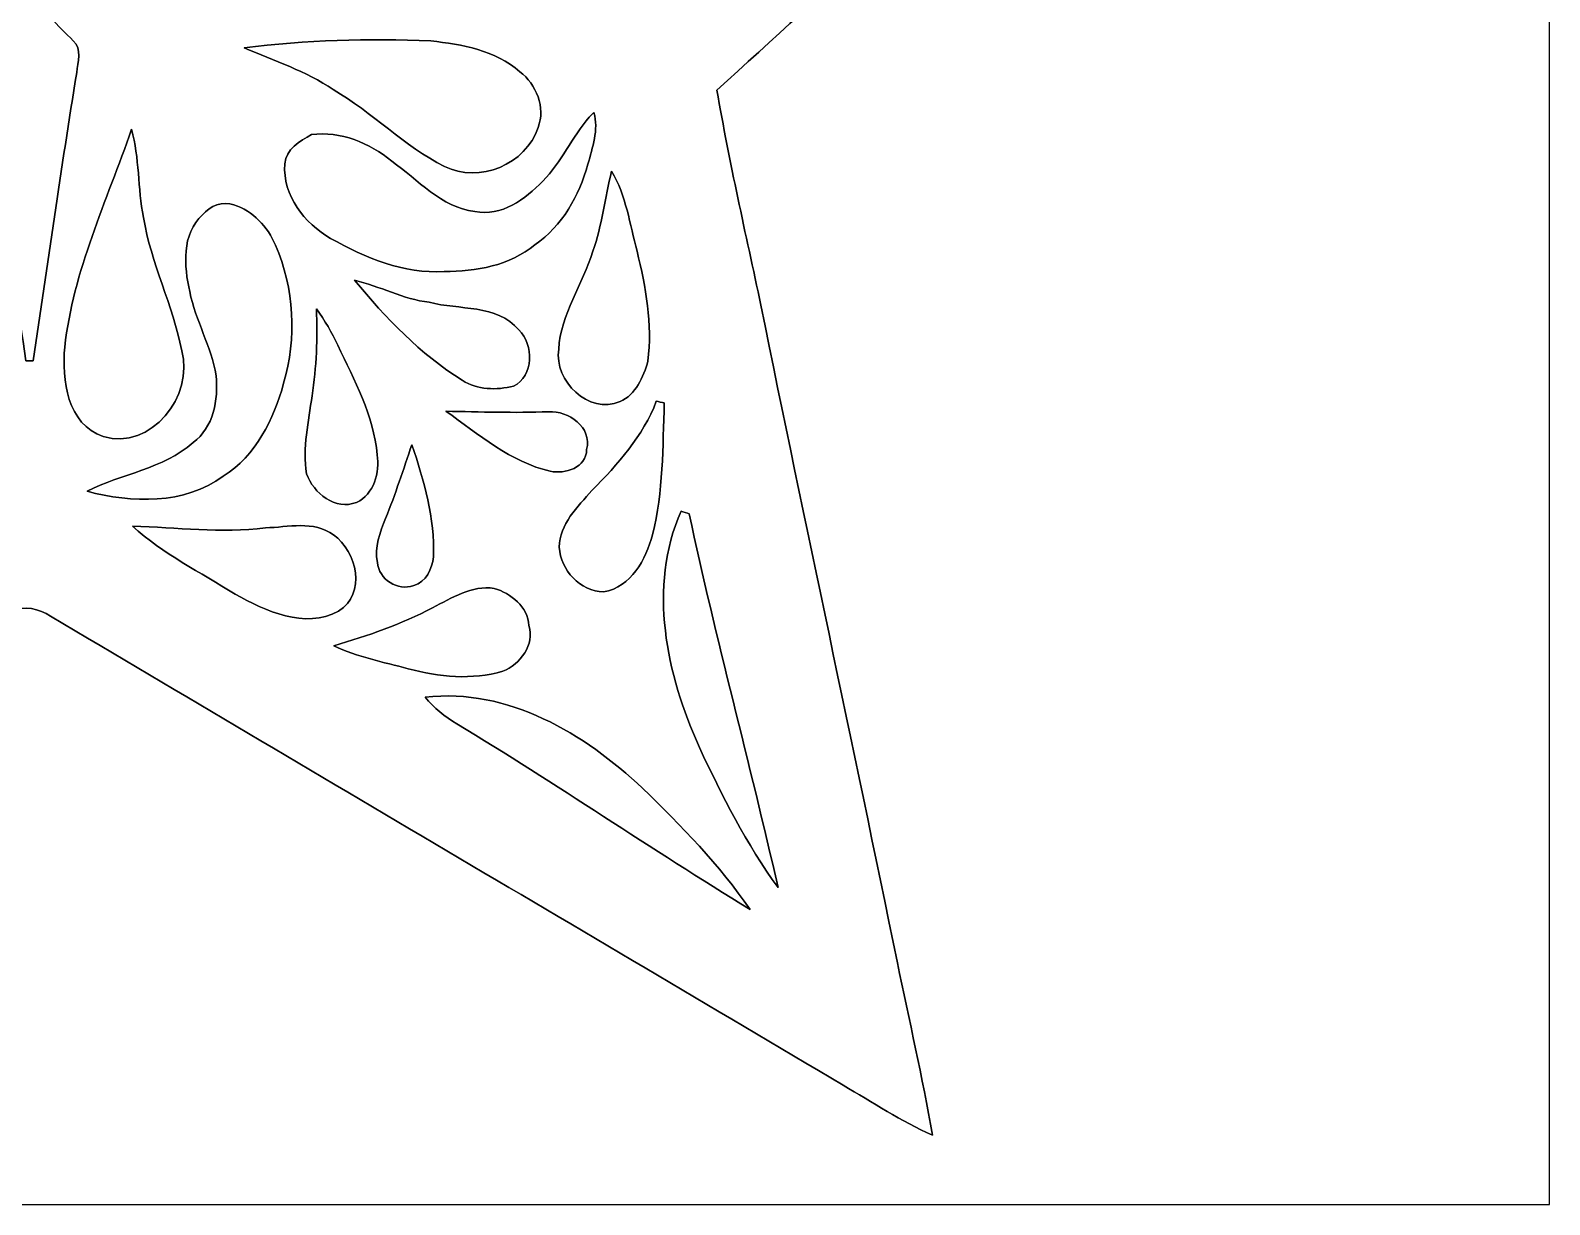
# Model space of a CAD drawing. Header units: centimetres. Extents: x -16.8 to 16.8, y -16.7 to 16.7.
# Drawn here: x 0.29 to 16.77, y -16.67 to -3.93 of the extents above; entities that cross this region are included whole.
import ezdxf

# ---------------------------------------------------------------- set-up
doc = ezdxf.new("R2010")
doc.units = ezdxf.units.CM
doc.header["$MEASUREMENT"] = 0
doc.layers.add('Layer 1', color=7, linetype='Continuous')

msp = doc.modelspace()

# ---------------------------------------------------------------- linework, layer by layer
at = {"layer": 'Layer 1', "color": 7}
for points, knots in [([(-16.77458, 16.66875), (-16.77458, 16.66875), (16.77458, 16.66875), (16.77458, 16.66875), (16.77458, 16.66875), (16.77458, 16.66875), (16.77458, -16.66875), (16.77458, -16.66875), (16.77458, -16.66875), (16.77458, -16.66875), (-16.77458, -16.66875), (-16.77458, -16.66875), (-16.77458, -16.66875), (-16.77458, -16.66875), (-16.77458, 16.66875), (-16.77458, 16.66875), (-16.77458, 16.66875), (-16.77458, 16.66875), (-16.77458, 16.66875), (-16.77458, 16.66875)], [0, 0, 0, 0, 0.16666667, 0.16666667, 0.16666667, 0.16666667, 0.33333333, 0.33333333, 0.33333333, 0.33333333, 0.5, 0.5, 0.5, 0.5, 0.66666667, 0.66666667, 0.66666667, 0.66666667, 1, 1, 1, 1]), ([(0.1778, 14.78562), (-1.30986, 11.36685), (-2.79929, 7.94773), (-4.2799, 4.52543), (-4.2799, 4.52543), (-4.34411, 4.34481), (-4.57729, 4.35998), (-4.72793, 4.3307), (-4.72793, 4.3307), (-8.35307, 3.95076), (-11.97681, 3.55529), (-15.6016, 3.17288), (-15.6016, 3.17288), (-15.39134, 2.90089), (-15.11088, 2.69416), (-14.86359, 2.4578), (-14.86359, 2.4578), (-12.31265, 0.11254), (-9.76524, -2.23661), (-7.21043, -4.57764), (-7.21043, -4.57764), (-7.42456, -5.79332), (-7.7149, -6.99488), (-7.94985, -8.20702), (-7.94985, -8.20702), (-8.47654, -10.77666), (-9.03676, -13.33994), (-9.54476, -15.9131), (-9.54476, -15.9131), (-9.01524, -15.66686), (-8.53158, -15.33525), (-8.02323, -15.05021), (-8.02323, -15.05021), (-5.32024, -13.44612), (-2.61267, -11.84875), (0.09102, -10.24502), (0.09102, -10.24502), (0.21943, -10.15471), (0.38594, -10.21045), (0.50835, -10.28524), (0.50835, -10.28524), (3.3722, -11.98704), (6.24452, -13.67402), (9.10837, -15.37476), (9.10837, -15.37476), (9.42975, -15.55715), (9.73702, -15.7674), (10.07745, -15.91416), (10.07745, -15.91416), (9.96915, -15.28727), (9.82592, -14.66744), (9.69716, -14.04479), (9.69716, -14.04479), (9.21173, -11.66566), (8.69844, -9.29252), (8.21584, -6.91339), (8.21584, -6.91339), (8.05215, -6.13657), (7.87224, -5.36293), (7.73994, -4.58011), (7.73994, -4.58011), (10.15506, -2.38231), (12.54689, -0.15804), (14.95284, 2.0507), (14.95284, 2.0507), (15.33701, 2.43522), (15.78504, 2.75519), (16.13182, 3.17676), (16.13182, 3.17676), (12.47846, 3.57823), (8.82297, 3.96134), (5.16855, 4.35222), (5.16855, 4.35222), (5.05213, 4.37409), (4.87574, 4.36457), (4.82459, 4.50286), (4.82459, 4.50286), (3.31435, 7.98124), (1.80552, 11.46104), (0.28646, 14.93591), (0.28646, 14.93591), (0.248, 14.88722), (0.20814, 14.8396), (0.1778, 14.78562)], [0, 0, 0, 0, 0.04545455, 0.04545455, 0.04545455, 0.04545455, 0.09090909, 0.09090909, 0.09090909, 0.09090909, 0.13636364, 0.13636364, 0.13636364, 0.13636364, 0.18181818, 0.18181818, 0.18181818, 0.18181818, 0.22727273, 0.22727273, 0.22727273, 0.22727273, 0.27272727, 0.27272727, 0.27272727, 0.27272727, 0.31818182, 0.31818182, 0.31818182, 0.31818182, 0.36363636, 0.36363636, 0.36363636, 0.36363636, 0.40909091, 0.40909091, 0.40909091, 0.40909091, 0.45454545, 0.45454545, 0.45454545, 0.45454545, 0.5, 0.5, 0.5, 0.5, 0.54545455, 0.54545455, 0.54545455, 0.54545455, 0.59090909, 0.59090909, 0.59090909, 0.59090909, 0.63636364, 0.63636364, 0.63636364, 0.63636364, 0.68181818, 0.68181818, 0.68181818, 0.68181818, 0.72727273, 0.72727273, 0.72727273, 0.72727273, 0.77272727, 0.77272727, 0.77272727, 0.77272727, 0.81818182, 0.81818182, 0.81818182, 0.81818182, 0.86363636, 0.86363636, 0.86363636, 0.86363636, 0.90909091, 0.90909091, 0.90909091, 0.90909091, 1, 1, 1, 1]), ([(0.30762, -3.50838), (0.41698, -3.71757), (0.58808, -3.88161), (0.75494, -4.0453), (0.75494, -4.0453), (0.85831, -4.13209), (0.79763, -4.27778), (0.79269, -4.39067), (0.79269, -4.39067), (0.62371, -5.43101), (0.47554, -6.47488), (0.32067, -7.51769), (0.32067, -7.51769), (0.30092, -7.51734), (0.26106, -7.51734), (0.2413, -7.51699), (0.2413, -7.51699), (0.07479, -6.3881), (-0.07761, -5.25674), (-0.22613, -4.12503), (-0.22613, -4.12503), (0.01658, -3.98251), (0.16686, -3.74368), (0.30762, -3.50838)], [0, 0, 0, 0, 0.14285714, 0.14285714, 0.14285714, 0.14285714, 0.28571429, 0.28571429, 0.28571429, 0.28571429, 0.42857143, 0.42857143, 0.42857143, 0.42857143, 0.57142857, 0.57142857, 0.57142857, 0.57142857, 0.71428571, 0.71428571, 0.71428571, 0.71428571, 1, 1, 1, 1]), ([(2.60773, -4.12115), (3.27942, -4.03543), (3.95852, -4.02061), (4.63515, -4.04671), (4.63515, -4.04671), (4.97417, -4.08446), (5.33612, -4.14831), (5.60141, -4.3815), (5.60141, -4.3815), (5.7785, -4.51767), (5.88504, -4.77026), (5.7979, -4.98581), (5.7979, -4.98581), (5.6702, -5.38692), (5.15796, -5.59611), (4.78296, -5.40879), (4.78296, -5.40879), (4.34411, -5.1876), (4.00085, -4.82036), (3.57681, -4.57518), (3.57681, -4.57518), (3.27942, -4.37303), (2.93441, -4.26332), (2.60773, -4.12115)], [0, 0, 0, 0, 0.14285714, 0.14285714, 0.14285714, 0.14285714, 0.28571429, 0.28571429, 0.28571429, 0.28571429, 0.42857143, 0.42857143, 0.42857143, 0.42857143, 0.57142857, 0.57142857, 0.57142857, 0.57142857, 0.71428571, 0.71428571, 0.71428571, 0.71428571, 1, 1, 1, 1]), ([(6.35388, -4.87292), (6.36658, -4.86057), (6.39198, -4.83553), (6.40468, -4.82318), (6.40468, -4.82318), (6.4576, -5.01121), (6.3881, -5.20277), (6.34012, -5.3848), (6.34012, -5.3848), (6.24417, -5.72452), (6.06178, -6.05437), (5.76474, -6.25722), (5.76474, -6.25722), (5.4924, -6.48476), (5.12551, -6.54861), (4.78084, -6.54685), (4.78084, -6.54685), (4.34269, -6.57613), (3.92077, -6.39939), (3.54718, -6.18843), (3.54718, -6.18843), (3.26355, -6.0265), (3.02507, -5.72206), (3.05012, -5.38021), (3.05012, -5.38021), (3.05999, -5.22111), (3.21733, -5.13327), (3.33904, -5.06201), (3.33904, -5.06201), (3.66042, -5.02285), (3.96557, -5.15373), (4.21076, -5.35058), (4.21076, -5.35058), (4.49756, -5.5499), (4.74274, -5.85399), (5.11175, -5.89562), (5.11175, -5.89562), (5.39962, -5.95595), (5.66208, -5.76333), (5.84906, -5.56683), (5.84906, -5.56683), (6.05331, -5.36328), (6.16797, -5.09094), (6.35388, -4.87292)], [0, 0, 0, 0, 0.08333333, 0.08333333, 0.08333333, 0.08333333, 0.16666667, 0.16666667, 0.16666667, 0.16666667, 0.25, 0.25, 0.25, 0.25, 0.33333333, 0.33333333, 0.33333333, 0.33333333, 0.41666667, 0.41666667, 0.41666667, 0.41666667, 0.5, 0.5, 0.5, 0.5, 0.58333333, 0.58333333, 0.58333333, 0.58333333, 0.66666667, 0.66666667, 0.66666667, 0.66666667, 0.75, 0.75, 0.75, 0.75, 0.83333333, 0.83333333, 0.83333333, 0.83333333, 1, 1, 1, 1]), ([(1.38642, -5.00556), (1.47602, -5.31566), (1.45309, -5.6448), (1.51659, -5.96053), (1.51659, -5.96053), (1.59738, -6.45795), (1.83762, -6.91374), (1.93216, -7.40763), (1.93216, -7.40763), (2.07045, -7.89587), (1.59561, -8.49136), (1.08091, -8.33861), (1.08091, -8.33861), (0.68968, -8.20737), (0.6283, -7.71807), (0.66287, -7.36671), (0.66287, -7.36671), (0.75318, -6.54121), (1.12042, -5.78309), (1.38642, -5.00556)], [0, 0, 0, 0, 0.16666667, 0.16666667, 0.16666667, 0.16666667, 0.33333333, 0.33333333, 0.33333333, 0.33333333, 0.5, 0.5, 0.5, 0.5, 0.66666667, 0.66666667, 0.66666667, 0.66666667, 1, 1, 1, 1]), ([(6.59659, -5.45994), (6.75428, -5.72276), (6.79344, -6.03497), (6.87246, -6.32636), (6.87246, -6.32636), (6.96701, -6.71513), (7.04215, -7.11976), (6.99029, -7.52052), (6.99029, -7.52052), (6.94337, -7.69056), (6.85694, -7.88458), (6.68761, -7.95937), (6.68761, -7.95937), (6.34612, -8.10154), (5.97147, -7.73642), (6.02227, -7.3914), (6.02227, -7.3914), (6.04414, -7.00793), (6.28297, -6.68726), (6.39339, -6.32883), (6.39339, -6.32883), (6.49393, -6.04696), (6.52392, -5.74851), (6.59659, -5.45994)], [0, 0, 0, 0, 0.14285714, 0.14285714, 0.14285714, 0.14285714, 0.28571429, 0.28571429, 0.28571429, 0.28571429, 0.42857143, 0.42857143, 0.42857143, 0.42857143, 0.57142857, 0.57142857, 0.57142857, 0.57142857, 0.71428571, 0.71428571, 0.71428571, 0.71428571, 1, 1, 1, 1]), ([(2.159, -5.93372), (2.23732, -5.8353), (2.37737, -5.77991), (2.49908, -5.82401), (2.49908, -5.82401), (2.70404, -5.89421), (2.86561, -6.06213), (2.94781, -6.2611), (2.94781, -6.2611), (3.15454, -6.72783), (3.18135, -7.27075), (3.03777, -7.7597), (3.03777, -7.7597), (2.93088, -8.15199), (2.73579, -8.54393), (2.38196, -8.76829), (2.38196, -8.76829), (1.96003, -9.07909), (1.38924, -9.05898), (0.90417, -8.93163), (0.90417, -8.93163), (1.28023, -8.73866), (1.72861, -8.69174), (2.05493, -8.40387), (2.05493, -8.40387), (2.27683, -8.23912), (2.33257, -7.93715), (2.3047, -7.67786), (2.3047, -7.67786), (2.25425, -7.36036), (2.08139, -7.0806), (2.0193, -6.76592), (2.0193, -6.76592), (1.95651, -6.49041), (1.92722, -6.14186), (2.159, -5.93372)], [0, 0, 0, 0, 0.1, 0.1, 0.1, 0.1, 0.2, 0.2, 0.2, 0.2, 0.3, 0.3, 0.3, 0.3, 0.4, 0.4, 0.4, 0.4, 0.5, 0.5, 0.5, 0.5, 0.6, 0.6, 0.6, 0.6, 0.7, 0.7, 0.7, 0.7, 0.8, 0.8, 0.8, 0.8, 1, 1, 1, 1]), ([(3.80612, -6.64281), (4.08199, -6.70595), (4.33352, -6.84918), (4.61821, -6.88093), (4.61821, -6.88093), (4.93959, -6.96983), (5.35199, -6.89716), (5.58976, -7.18114), (5.58976, -7.18114), (5.75416, -7.34236), (5.75204, -7.68068), (5.53367, -7.79251), (5.53367, -7.79251), (5.34952, -7.83378), (5.13821, -7.83661), (4.97522, -7.72795), (4.97522, -7.72795), (4.52155, -7.44432), (4.14655, -7.05132), (3.80612, -6.64281)], [0, 0, 0, 0, 0.16666667, 0.16666667, 0.16666667, 0.16666667, 0.33333333, 0.33333333, 0.33333333, 0.33333333, 0.5, 0.5, 0.5, 0.5, 0.66666667, 0.66666667, 0.66666667, 0.66666667, 1, 1, 1, 1]), ([(3.39337, -6.95396), (3.48439, -7.07637), (3.56164, -7.20831), (3.62444, -7.34766), (3.62444, -7.34766), (3.80541, -7.7276), (4.01355, -8.10754), (4.05342, -8.53475), (4.05342, -8.53475), (4.07882, -8.72631), (4.01955, -8.96479), (3.8294, -9.05193), (3.8294, -9.05193), (3.59974, -9.14329), (3.36197, -8.95103), (3.28683, -8.74289), (3.28683, -8.74289), (3.23956, -8.45891), (3.30906, -8.17598), (3.3461, -7.89587), (3.3461, -7.89587), (3.39549, -7.58437), (3.40572, -7.26828), (3.39337, -6.95396)], [0, 0, 0, 0, 0.14285714, 0.14285714, 0.14285714, 0.14285714, 0.28571429, 0.28571429, 0.28571429, 0.28571429, 0.42857143, 0.42857143, 0.42857143, 0.42857143, 0.57142857, 0.57142857, 0.57142857, 0.57142857, 0.71428571, 0.71428571, 0.71428571, 0.71428571, 1, 1, 1, 1]), ([(4.79919, -8.06415), (5.17031, -8.06909), (5.54108, -8.08355), (5.91256, -8.06909), (5.91256, -8.06909), (6.12987, -8.0585), (6.38669, -8.23348), (6.32566, -8.48007), (6.32566, -8.48007), (6.32389, -8.67516), (6.09318, -8.74995), (5.93161, -8.71361), (5.93161, -8.71361), (5.49839, -8.61766), (5.15303, -8.3118), (4.79919, -8.06415)], [0, 0, 0, 0, 0.2, 0.2, 0.2, 0.2, 0.4, 0.4, 0.4, 0.4, 0.6, 0.6, 0.6, 0.6, 1, 1, 1, 1]), ([(7.08166, -7.95549), (7.10318, -7.95972), (7.14657, -7.96819), (7.16844, -7.97242), (7.16844, -7.97242), (7.15116, -8.45044), (7.15786, -8.93551), (7.04039, -9.40259), (7.04039, -9.40259), (6.96736, -9.67317), (6.81249, -9.96774), (6.5091, -10.02312), (6.5091, -10.02312), (6.25651, -10.01854), (6.04132, -9.78641), (6.02827, -9.53876), (6.02827, -9.53876), (6.03038, -9.28546), (6.22864, -9.10096), (6.38351, -8.92281), (6.38351, -8.92281), (6.66327, -8.63671), (6.93808, -8.33579), (7.08166, -7.95549)], [0, 0, 0, 0, 0.14285714, 0.14285714, 0.14285714, 0.14285714, 0.28571429, 0.28571429, 0.28571429, 0.28571429, 0.42857143, 0.42857143, 0.42857143, 0.42857143, 0.57142857, 0.57142857, 0.57142857, 0.57142857, 0.71428571, 0.71428571, 0.71428571, 0.71428571, 1, 1, 1, 1]), ([(4.42983, -8.4261), (4.5593, -8.81874), (4.68171, -9.22443), (4.66337, -9.64318), (4.66337, -9.64318), (4.65208, -9.7723), (4.58258, -9.91588), (4.44888, -9.95433), (4.44888, -9.95433), (4.2732, -10.01854), (4.07211, -9.88448), (4.05483, -9.70456), (4.05483, -9.70456), (4.02096, -9.53664), (4.08305, -9.37683), (4.14408, -9.22514), (4.14408, -9.22514), (4.25168, -8.96338), (4.3367, -8.6928), (4.42983, -8.4261)], [0, 0, 0, 0, 0.16666667, 0.16666667, 0.16666667, 0.16666667, 0.33333333, 0.33333333, 0.33333333, 0.33333333, 0.5, 0.5, 0.5, 0.5, 0.66666667, 0.66666667, 0.66666667, 0.66666667, 1, 1, 1, 1]), ([(7.34977, -9.14647), (7.372, -9.15388), (7.41645, -9.16799), (7.43867, -9.1754), (7.43867, -9.1754), (7.7283, -10.53394), (8.09625, -11.87521), (8.40246, -13.23058), (8.40246, -13.23058), (8.06027, -12.75962), (7.79462, -12.23539), (7.54909, -11.70905), (7.54909, -11.70905), (7.19173, -10.91812), (6.98747, -9.97303), (7.34977, -9.14647)], [0, 0, 0, 0, 0.2, 0.2, 0.2, 0.2, 0.4, 0.4, 0.4, 0.4, 0.6, 0.6, 0.6, 0.6, 1, 1, 1, 1]), ([(1.397, -9.31016), (1.87784, -9.32356), (2.35938, -9.38883), (2.83986, -9.3278), (2.83986, -9.3278), (3.0861, -9.3218), (3.36515, -9.24595), (3.57858, -9.40435), (3.57858, -9.40435), (3.83434, -9.58779), (3.93982, -10.04394), (3.63326, -10.23197), (3.63326, -10.23197), (3.26708, -10.43023), (2.83986, -10.23056), (2.51143, -10.04641), (2.51143, -10.04641), (2.13289, -9.81357), (1.73108, -9.60755), (1.397, -9.31016)], [0, 0, 0, 0, 0.16666667, 0.16666667, 0.16666667, 0.16666667, 0.33333333, 0.33333333, 0.33333333, 0.33333333, 0.5, 0.5, 0.5, 0.5, 0.66666667, 0.66666667, 0.66666667, 0.66666667, 1, 1, 1, 1]), ([(4.65349, -10.19422), (4.86304, -10.09086), (5.07753, -9.94939), (5.32306, -9.98432), (5.32306, -9.98432), (5.50333, -10.039), (5.68748, -10.18434), (5.69842, -10.38754), (5.69842, -10.38754), (5.76897, -10.59886), (5.60246, -10.80558), (5.41655, -10.88355), (5.41655, -10.88355), (5.08106, -10.98021), (4.72299, -10.94916), (4.39032, -10.85638), (4.39032, -10.85638), (4.11868, -10.78301), (3.83716, -10.73009), (3.58281, -10.60662), (3.58281, -10.60662), (3.95041, -10.50008), (4.31518, -10.37625), (4.65349, -10.19422)], [0, 0, 0, 0, 0.14285714, 0.14285714, 0.14285714, 0.14285714, 0.28571429, 0.28571429, 0.28571429, 0.28571429, 0.42857143, 0.42857143, 0.42857143, 0.42857143, 0.57142857, 0.57142857, 0.57142857, 0.57142857, 0.71428571, 0.71428571, 0.71428571, 0.71428571, 1, 1, 1, 1]), ([(4.57341, -11.16401), (5.47758, -11.06417), (6.29814, -11.55876), (6.93279, -12.15249), (6.93279, -12.15249), (7.35401, -12.55995), (7.76464, -12.9854), (8.10013, -13.46764), (8.10013, -13.46764), (7.0291, -12.81324), (5.99158, -12.10345), (4.91772, -11.45258), (4.91772, -11.45258), (4.78578, -11.37885), (4.66725, -11.28254), (4.57341, -11.16401)], [0, 0, 0, 0, 0.2, 0.2, 0.2, 0.2, 0.4, 0.4, 0.4, 0.4, 0.6, 0.6, 0.6, 0.6, 1, 1, 1, 1])]:
    msp.add_open_spline(points, degree=3, knots=knots, dxfattribs=at)
at = {"layer": 'Layer 1', "color": 251}
for points, knots in [([(0.1778, 14.78562), (0.20814, 14.8396), (0.248, 14.88722), (0.28646, 14.93591), (0.28646, 14.93591), (1.80552, 11.46104), (3.31435, 7.98124), (4.82459, 4.50286), (4.82459, 4.50286), (4.87574, 4.36457), (5.05213, 4.37409), (5.16855, 4.35222), (5.16855, 4.35222), (8.82297, 3.96134), (12.47846, 3.57823), (16.13182, 3.17676), (16.13182, 3.17676), (15.78504, 2.75519), (15.33701, 2.43522), (14.95284, 2.0507), (14.95284, 2.0507), (12.54689, -0.15804), (10.15506, -2.38231), (7.73994, -4.58011), (7.73994, -4.58011), (7.87224, -5.36293), (8.05215, -6.13657), (8.21584, -6.91339), (8.21584, -6.91339), (8.69844, -9.29252), (9.21173, -11.66566), (9.69716, -14.04479), (9.69716, -14.04479), (9.82592, -14.66744), (9.96915, -15.28727), (10.07745, -15.91416), (10.07745, -15.91416), (9.73702, -15.7674), (9.42975, -15.55715), (9.10837, -15.37476), (9.10837, -15.37476), (6.24452, -13.67402), (3.3722, -11.98704), (0.50835, -10.28524), (0.50835, -10.28524), (0.38594, -10.21045), (0.21943, -10.15471), (0.09102, -10.24502), (0.09102, -10.24502), (-2.61267, -11.84875), (-5.32024, -13.44612), (-8.02323, -15.05021), (-8.02323, -15.05021), (-8.53158, -15.33525), (-9.01524, -15.66686), (-9.54476, -15.9131), (-9.54476, -15.9131), (-9.03676, -13.33994), (-8.47654, -10.77666), (-7.94985, -8.20702), (-7.94985, -8.20702), (-7.7149, -6.99488), (-7.42456, -5.79332), (-7.21043, -4.57764), (-7.21043, -4.57764), (-9.76524, -2.23661), (-12.31265, 0.11254), (-14.86359, 2.4578), (-14.86359, 2.4578), (-15.11088, 2.69416), (-15.39134, 2.90089), (-15.6016, 3.17288), (-15.6016, 3.17288), (-11.97681, 3.55529), (-8.35307, 3.95076), (-4.72793, 4.3307), (-4.72793, 4.3307), (-4.57729, 4.35998), (-4.34411, 4.34481), (-4.2799, 4.52543), (-4.2799, 4.52543), (-2.79929, 7.94773), (-1.30986, 11.36685), (0.1778, 14.78562), (0.1778, 14.78562), (0.1778, 14.78562), (0.1778, 14.78562), (0.1778, 14.78562)], [0, 0, 0, 0, 0.04347826, 0.04347826, 0.04347826, 0.04347826, 0.08695652, 0.08695652, 0.08695652, 0.08695652, 0.13043478, 0.13043478, 0.13043478, 0.13043478, 0.17391304, 0.17391304, 0.17391304, 0.17391304, 0.2173913, 0.2173913, 0.2173913, 0.2173913, 0.26086957, 0.26086957, 0.26086957, 0.26086957, 0.30434783, 0.30434783, 0.30434783, 0.30434783, 0.34782609, 0.34782609, 0.34782609, 0.34782609, 0.39130435, 0.39130435, 0.39130435, 0.39130435, 0.43478261, 0.43478261, 0.43478261, 0.43478261, 0.47826087, 0.47826087, 0.47826087, 0.47826087, 0.52173913, 0.52173913, 0.52173913, 0.52173913, 0.56521739, 0.56521739, 0.56521739, 0.56521739, 0.60869565, 0.60869565, 0.60869565, 0.60869565, 0.65217391, 0.65217391, 0.65217391, 0.65217391, 0.69565217, 0.69565217, 0.69565217, 0.69565217, 0.73913043, 0.73913043, 0.73913043, 0.73913043, 0.7826087, 0.7826087, 0.7826087, 0.7826087, 0.82608696, 0.82608696, 0.82608696, 0.82608696, 0.86956522, 0.86956522, 0.86956522, 0.86956522, 0.91304348, 0.91304348, 0.91304348, 0.91304348, 1, 1, 1, 1]), ([(0.30762, -3.50838), (0.16686, -3.74368), (0.01658, -3.98251), (-0.22613, -4.12503), (-0.22613, -4.12503), (-0.07761, -5.25674), (0.07479, -6.3881), (0.2413, -7.51699), (0.2413, -7.51699), (0.26106, -7.51734), (0.30092, -7.51734), (0.32067, -7.51769), (0.32067, -7.51769), (0.47554, -6.47488), (0.62371, -5.43101), (0.79269, -4.39067), (0.79269, -4.39067), (0.79763, -4.27778), (0.85831, -4.13209), (0.75494, -4.0453), (0.75494, -4.0453), (0.58808, -3.88161), (0.41698, -3.71757), (0.30762, -3.50838), (0.30762, -3.50838), (0.30762, -3.50838), (0.30762, -3.50838), (0.30762, -3.50838)], [0, 0, 0, 0, 0.125, 0.125, 0.125, 0.125, 0.25, 0.25, 0.25, 0.25, 0.375, 0.375, 0.375, 0.375, 0.5, 0.5, 0.5, 0.5, 0.625, 0.625, 0.625, 0.625, 0.75, 0.75, 0.75, 0.75, 1, 1, 1, 1]), ([(2.60773, -4.12115), (2.93441, -4.26332), (3.27942, -4.37303), (3.57681, -4.57518), (3.57681, -4.57518), (4.00085, -4.82036), (4.34411, -5.1876), (4.78296, -5.40879), (4.78296, -5.40879), (5.15796, -5.59611), (5.6702, -5.38692), (5.7979, -4.98581), (5.7979, -4.98581), (5.88504, -4.77026), (5.7785, -4.51767), (5.60141, -4.3815), (5.60141, -4.3815), (5.33612, -4.14831), (4.97417, -4.08446), (4.63515, -4.04671), (4.63515, -4.04671), (3.95852, -4.02061), (3.27942, -4.03543), (2.60773, -4.12115), (2.60773, -4.12115), (2.60773, -4.12115), (2.60773, -4.12115), (2.60773, -4.12115)], [0, 0, 0, 0, 0.125, 0.125, 0.125, 0.125, 0.25, 0.25, 0.25, 0.25, 0.375, 0.375, 0.375, 0.375, 0.5, 0.5, 0.5, 0.5, 0.625, 0.625, 0.625, 0.625, 0.75, 0.75, 0.75, 0.75, 1, 1, 1, 1]), ([(6.35388, -4.87292), (6.16797, -5.09094), (6.05331, -5.36328), (5.84906, -5.56683), (5.84906, -5.56683), (5.66208, -5.76333), (5.39962, -5.95595), (5.11175, -5.89562), (5.11175, -5.89562), (4.74274, -5.85399), (4.49756, -5.5499), (4.21076, -5.35058), (4.21076, -5.35058), (3.96557, -5.15373), (3.66042, -5.02285), (3.33904, -5.06201), (3.33904, -5.06201), (3.21733, -5.13327), (3.05999, -5.22111), (3.05012, -5.38021), (3.05012, -5.38021), (3.02507, -5.72206), (3.26355, -6.0265), (3.54718, -6.18843), (3.54718, -6.18843), (3.92077, -6.39939), (4.34269, -6.57613), (4.78084, -6.54685), (4.78084, -6.54685), (5.12551, -6.54861), (5.4924, -6.48476), (5.76474, -6.25722), (5.76474, -6.25722), (6.06178, -6.05437), (6.24417, -5.72452), (6.34012, -5.3848), (6.34012, -5.3848), (6.3881, -5.20277), (6.4576, -5.01121), (6.40468, -4.82318), (6.40468, -4.82318), (6.39198, -4.83553), (6.36658, -4.86057), (6.35388, -4.87292), (6.35388, -4.87292), (6.35388, -4.87292), (6.35388, -4.87292), (6.35388, -4.87292)], [0, 0, 0, 0, 0.07692308, 0.07692308, 0.07692308, 0.07692308, 0.15384615, 0.15384615, 0.15384615, 0.15384615, 0.23076923, 0.23076923, 0.23076923, 0.23076923, 0.30769231, 0.30769231, 0.30769231, 0.30769231, 0.38461538, 0.38461538, 0.38461538, 0.38461538, 0.46153846, 0.46153846, 0.46153846, 0.46153846, 0.53846154, 0.53846154, 0.53846154, 0.53846154, 0.61538462, 0.61538462, 0.61538462, 0.61538462, 0.69230769, 0.69230769, 0.69230769, 0.69230769, 0.76923077, 0.76923077, 0.76923077, 0.76923077, 0.84615385, 0.84615385, 0.84615385, 0.84615385, 1, 1, 1, 1]), ([(1.38642, -5.00556), (1.12042, -5.78309), (0.75318, -6.54121), (0.66287, -7.36671), (0.66287, -7.36671), (0.6283, -7.71807), (0.68968, -8.20737), (1.08091, -8.33861), (1.08091, -8.33861), (1.59561, -8.49136), (2.07045, -7.89587), (1.93216, -7.40763), (1.93216, -7.40763), (1.83762, -6.91374), (1.59738, -6.45795), (1.51659, -5.96053), (1.51659, -5.96053), (1.45309, -5.6448), (1.47602, -5.31566), (1.38642, -5.00556), (1.38642, -5.00556), (1.38642, -5.00556), (1.38642, -5.00556), (1.38642, -5.00556)], [0, 0, 0, 0, 0.14285714, 0.14285714, 0.14285714, 0.14285714, 0.28571429, 0.28571429, 0.28571429, 0.28571429, 0.42857143, 0.42857143, 0.42857143, 0.42857143, 0.57142857, 0.57142857, 0.57142857, 0.57142857, 0.71428571, 0.71428571, 0.71428571, 0.71428571, 1, 1, 1, 1]), ([(6.59659, -5.45994), (6.52392, -5.74851), (6.49393, -6.04696), (6.39339, -6.32883), (6.39339, -6.32883), (6.28297, -6.68726), (6.04414, -7.00793), (6.02227, -7.3914), (6.02227, -7.3914), (5.97147, -7.73642), (6.34612, -8.10154), (6.68761, -7.95937), (6.68761, -7.95937), (6.85694, -7.88458), (6.94337, -7.69056), (6.99029, -7.52052), (6.99029, -7.52052), (7.04215, -7.11976), (6.96701, -6.71513), (6.87246, -6.32636), (6.87246, -6.32636), (6.79344, -6.03497), (6.75428, -5.72276), (6.59659, -5.45994), (6.59659, -5.45994), (6.59659, -5.45994), (6.59659, -5.45994), (6.59659, -5.45994)], [0, 0, 0, 0, 0.125, 0.125, 0.125, 0.125, 0.25, 0.25, 0.25, 0.25, 0.375, 0.375, 0.375, 0.375, 0.5, 0.5, 0.5, 0.5, 0.625, 0.625, 0.625, 0.625, 0.75, 0.75, 0.75, 0.75, 1, 1, 1, 1]), ([(2.159, -5.93372), (1.92722, -6.14186), (1.95651, -6.49041), (2.0193, -6.76592), (2.0193, -6.76592), (2.08139, -7.0806), (2.25425, -7.36036), (2.3047, -7.67786), (2.3047, -7.67786), (2.33257, -7.93715), (2.27683, -8.23912), (2.05493, -8.40387), (2.05493, -8.40387), (1.72861, -8.69174), (1.28023, -8.73866), (0.90417, -8.93163), (0.90417, -8.93163), (1.38924, -9.05898), (1.96003, -9.07909), (2.38196, -8.76829), (2.38196, -8.76829), (2.73579, -8.54393), (2.93088, -8.15199), (3.03777, -7.7597), (3.03777, -7.7597), (3.18135, -7.27075), (3.15454, -6.72783), (2.94781, -6.2611), (2.94781, -6.2611), (2.86561, -6.06213), (2.70404, -5.89421), (2.49908, -5.82401), (2.49908, -5.82401), (2.37737, -5.77991), (2.23732, -5.8353), (2.159, -5.93372), (2.159, -5.93372), (2.159, -5.93372), (2.159, -5.93372), (2.159, -5.93372)], [0, 0, 0, 0, 0.09090909, 0.09090909, 0.09090909, 0.09090909, 0.18181818, 0.18181818, 0.18181818, 0.18181818, 0.27272727, 0.27272727, 0.27272727, 0.27272727, 0.36363636, 0.36363636, 0.36363636, 0.36363636, 0.45454545, 0.45454545, 0.45454545, 0.45454545, 0.54545455, 0.54545455, 0.54545455, 0.54545455, 0.63636364, 0.63636364, 0.63636364, 0.63636364, 0.72727273, 0.72727273, 0.72727273, 0.72727273, 0.81818182, 0.81818182, 0.81818182, 0.81818182, 1, 1, 1, 1]), ([(3.80612, -6.64281), (4.14655, -7.05132), (4.52155, -7.44432), (4.97522, -7.72795), (4.97522, -7.72795), (5.13821, -7.83661), (5.34952, -7.83378), (5.53367, -7.79251), (5.53367, -7.79251), (5.75204, -7.68068), (5.75416, -7.34236), (5.58976, -7.18114), (5.58976, -7.18114), (5.35199, -6.89716), (4.93959, -6.96983), (4.61821, -6.88093), (4.61821, -6.88093), (4.33352, -6.84918), (4.08199, -6.70595), (3.80612, -6.64281), (3.80612, -6.64281), (3.80612, -6.64281), (3.80612, -6.64281), (3.80612, -6.64281)], [0, 0, 0, 0, 0.14285714, 0.14285714, 0.14285714, 0.14285714, 0.28571429, 0.28571429, 0.28571429, 0.28571429, 0.42857143, 0.42857143, 0.42857143, 0.42857143, 0.57142857, 0.57142857, 0.57142857, 0.57142857, 0.71428571, 0.71428571, 0.71428571, 0.71428571, 1, 1, 1, 1]), ([(3.39337, -6.95396), (3.40572, -7.26828), (3.39549, -7.58437), (3.3461, -7.89587), (3.3461, -7.89587), (3.30906, -8.17598), (3.23956, -8.45891), (3.28683, -8.74289), (3.28683, -8.74289), (3.36197, -8.95103), (3.59974, -9.14329), (3.8294, -9.05193), (3.8294, -9.05193), (4.01955, -8.96479), (4.07882, -8.72631), (4.05342, -8.53475), (4.05342, -8.53475), (4.01355, -8.10754), (3.80541, -7.7276), (3.62444, -7.34766), (3.62444, -7.34766), (3.56164, -7.20831), (3.48439, -7.07637), (3.39337, -6.95396), (3.39337, -6.95396), (3.39337, -6.95396), (3.39337, -6.95396), (3.39337, -6.95396)], [0, 0, 0, 0, 0.125, 0.125, 0.125, 0.125, 0.25, 0.25, 0.25, 0.25, 0.375, 0.375, 0.375, 0.375, 0.5, 0.5, 0.5, 0.5, 0.625, 0.625, 0.625, 0.625, 0.75, 0.75, 0.75, 0.75, 1, 1, 1, 1]), ([(4.79919, -8.06415), (5.15303, -8.3118), (5.49839, -8.61766), (5.93161, -8.71361), (5.93161, -8.71361), (6.09318, -8.74995), (6.32389, -8.67516), (6.32566, -8.48007), (6.32566, -8.48007), (6.38669, -8.23348), (6.12987, -8.0585), (5.91256, -8.06909), (5.91256, -8.06909), (5.54108, -8.08355), (5.17031, -8.06909), (4.79919, -8.06415), (4.79919, -8.06415), (4.79919, -8.06415), (4.79919, -8.06415), (4.79919, -8.06415)], [0, 0, 0, 0, 0.16666667, 0.16666667, 0.16666667, 0.16666667, 0.33333333, 0.33333333, 0.33333333, 0.33333333, 0.5, 0.5, 0.5, 0.5, 0.66666667, 0.66666667, 0.66666667, 0.66666667, 1, 1, 1, 1]), ([(7.08166, -7.95549), (6.93808, -8.33579), (6.66327, -8.63671), (6.38351, -8.92281), (6.38351, -8.92281), (6.22864, -9.10096), (6.03038, -9.28546), (6.02827, -9.53876), (6.02827, -9.53876), (6.04132, -9.78641), (6.25651, -10.01854), (6.5091, -10.02312), (6.5091, -10.02312), (6.81249, -9.96774), (6.96736, -9.67317), (7.04039, -9.40259), (7.04039, -9.40259), (7.15786, -8.93551), (7.15116, -8.45044), (7.16844, -7.97242), (7.16844, -7.97242), (7.14657, -7.96819), (7.10318, -7.95972), (7.08166, -7.95549), (7.08166, -7.95549), (7.08166, -7.95549), (7.08166, -7.95549), (7.08166, -7.95549)], [0, 0, 0, 0, 0.125, 0.125, 0.125, 0.125, 0.25, 0.25, 0.25, 0.25, 0.375, 0.375, 0.375, 0.375, 0.5, 0.5, 0.5, 0.5, 0.625, 0.625, 0.625, 0.625, 0.75, 0.75, 0.75, 0.75, 1, 1, 1, 1]), ([(4.42983, -8.4261), (4.3367, -8.6928), (4.25168, -8.96338), (4.14408, -9.22514), (4.14408, -9.22514), (4.08305, -9.37683), (4.02096, -9.53664), (4.05483, -9.70456), (4.05483, -9.70456), (4.07211, -9.88448), (4.2732, -10.01854), (4.44888, -9.95433), (4.44888, -9.95433), (4.58258, -9.91588), (4.65208, -9.7723), (4.66337, -9.64318), (4.66337, -9.64318), (4.68171, -9.22443), (4.5593, -8.81874), (4.42983, -8.4261), (4.42983, -8.4261), (4.42983, -8.4261), (4.42983, -8.4261), (4.42983, -8.4261)], [0, 0, 0, 0, 0.14285714, 0.14285714, 0.14285714, 0.14285714, 0.28571429, 0.28571429, 0.28571429, 0.28571429, 0.42857143, 0.42857143, 0.42857143, 0.42857143, 0.57142857, 0.57142857, 0.57142857, 0.57142857, 0.71428571, 0.71428571, 0.71428571, 0.71428571, 1, 1, 1, 1]), ([(7.34977, -9.14647), (6.98747, -9.97303), (7.19173, -10.91812), (7.54909, -11.70905), (7.54909, -11.70905), (7.79462, -12.23539), (8.06027, -12.75962), (8.40246, -13.23058), (8.40246, -13.23058), (8.09625, -11.87521), (7.7283, -10.53394), (7.43867, -9.1754), (7.43867, -9.1754), (7.41645, -9.16799), (7.372, -9.15388), (7.34977, -9.14647), (7.34977, -9.14647), (7.34977, -9.14647), (7.34977, -9.14647), (7.34977, -9.14647)], [0, 0, 0, 0, 0.16666667, 0.16666667, 0.16666667, 0.16666667, 0.33333333, 0.33333333, 0.33333333, 0.33333333, 0.5, 0.5, 0.5, 0.5, 0.66666667, 0.66666667, 0.66666667, 0.66666667, 1, 1, 1, 1]), ([(1.397, -9.31016), (1.73108, -9.60755), (2.13289, -9.81357), (2.51143, -10.04641), (2.51143, -10.04641), (2.83986, -10.23056), (3.26708, -10.43023), (3.63326, -10.23197), (3.63326, -10.23197), (3.93982, -10.04394), (3.83434, -9.58779), (3.57858, -9.40435), (3.57858, -9.40435), (3.36515, -9.24595), (3.0861, -9.3218), (2.83986, -9.3278), (2.83986, -9.3278), (2.35938, -9.38883), (1.87784, -9.32356), (1.397, -9.31016), (1.397, -9.31016), (1.397, -9.31016), (1.397, -9.31016), (1.397, -9.31016)], [0, 0, 0, 0, 0.14285714, 0.14285714, 0.14285714, 0.14285714, 0.28571429, 0.28571429, 0.28571429, 0.28571429, 0.42857143, 0.42857143, 0.42857143, 0.42857143, 0.57142857, 0.57142857, 0.57142857, 0.57142857, 0.71428571, 0.71428571, 0.71428571, 0.71428571, 1, 1, 1, 1]), ([(4.65349, -10.19422), (4.31518, -10.37625), (3.95041, -10.50008), (3.58281, -10.60662), (3.58281, -10.60662), (3.83716, -10.73009), (4.11868, -10.78301), (4.39032, -10.85638), (4.39032, -10.85638), (4.72299, -10.94916), (5.08106, -10.98021), (5.41655, -10.88355), (5.41655, -10.88355), (5.60246, -10.80558), (5.76897, -10.59886), (5.69842, -10.38754), (5.69842, -10.38754), (5.68748, -10.18434), (5.50333, -10.039), (5.32306, -9.98432), (5.32306, -9.98432), (5.07753, -9.94939), (4.86304, -10.09086), (4.65349, -10.19422), (4.65349, -10.19422), (4.65349, -10.19422), (4.65349, -10.19422), (4.65349, -10.19422)], [0, 0, 0, 0, 0.125, 0.125, 0.125, 0.125, 0.25, 0.25, 0.25, 0.25, 0.375, 0.375, 0.375, 0.375, 0.5, 0.5, 0.5, 0.5, 0.625, 0.625, 0.625, 0.625, 0.75, 0.75, 0.75, 0.75, 1, 1, 1, 1]), ([(4.57341, -11.16401), (4.66725, -11.28254), (4.78578, -11.37885), (4.91772, -11.45258), (4.91772, -11.45258), (5.99158, -12.10345), (7.0291, -12.81324), (8.10013, -13.46764), (8.10013, -13.46764), (7.76464, -12.9854), (7.35401, -12.55995), (6.93279, -12.15249), (6.93279, -12.15249), (6.29814, -11.55876), (5.47758, -11.06417), (4.57341, -11.16401)], [0, 0, 0, 0, 0.2, 0.2, 0.2, 0.2, 0.4, 0.4, 0.4, 0.4, 0.6, 0.6, 0.6, 0.6, 1, 1, 1, 1])]:
    msp.add_open_spline(points, degree=3, knots=knots, dxfattribs=at)

doc.saveas('drawing.dxf')
